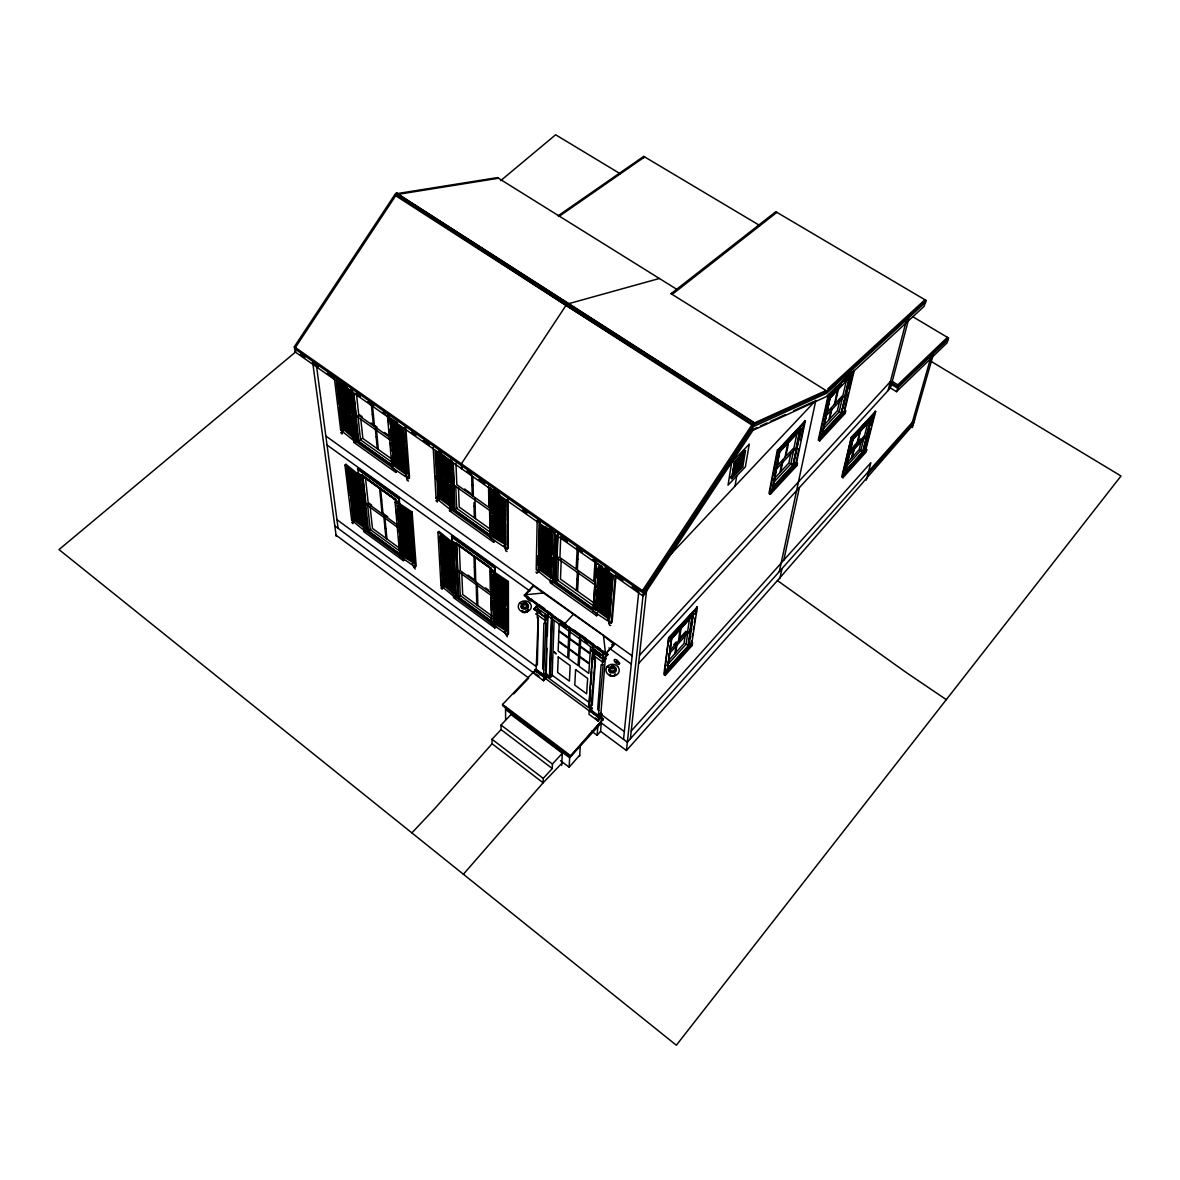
<?xml version="1.0" encoding="UTF-8"?>
<svg xmlns="http://www.w3.org/2000/svg" width="1180" height="1180" viewBox="0 0 1180 1180"><rect width="100%" height="100%" fill="white"/><g stroke="black" fill="none" stroke-linecap="round" stroke-linejoin="round"><path stroke-width="1.5" d="M522.46 610.886L522.46 611.815A3.363 1.106 -54.2 0 0 523.861 611.874M522.711 610.473L522.711 611.992A3.363 1.106 -54.2 0 0 524.51 611.712M524.407 595.384L533.36 585.767L603.481 635.622L614.264 644.531L605.591 654L524.407 595.384L533.36 585.767M533.36 586.312L524.658 595.369L526.914 596.357M527.209 610.503L527.195 611.535A3.348 1.342 44.8 0 1 525.218 611.8M527.416 610.812L527.401 611.328A3.348 1.342 44.8 0 1 525.882 611.815M527.932 597.434L527.947 596.652M547.609 615.562L545.602 617.642L533.906 609.175L537.225 605.207M537.18 520.292L536.207 569.645L552.565 582.699L553.582 581.77L555.19 534.496M536.089 614.116L536.679 613.305M536.28 604.868L603.452 653.366M536.045 669.503L543.582 675.063L545.853 672.674L546.502 673.795L543.641 676.524L543.582 674.96L536.163 669.488L534.776 670.137L543.552 675.712L543.67 676.745M537.298 565.073L537.49 555.928M537.682 572.034C537.903 569.911 537.564 575.766 535.941 572.005M537.697 571.43L537.977 569.984L539.437 571.459M551.237 578.318L538.154 568.76L539.127 547.328M538.641 546.148L539.098 524.407L552.122 534.629L551.429 556.267L539.157 545.676M536.133 671.273L538.198 617.494M537.461 609.942L537.284 617.892L538.375 619.249L537.343 664.886L536.28 664.62M543.523 676.73L545.927 623.099L543.892 623.247L542.667 668.809L543.715 670.107M545.027 623.497L545.293 613.984M543.685 677.01L543.582 680.713L534.614 674.09L534.702 670.373L543.685 677.01L546.547 673.972L545.765 673.397M545.249 620.739L547.225 618.497L546.517 617.996L545.13 619.426M545.602 617.642L533.906 608.615M543.449 679.429L543.582 680.713L545.558 678.618L544.85 675.329L591.947 710.08M546.517 617.996L547.21 618.703M545.558 678.618L546.547 673.972M547.535 614.47L545.721 674.414L549.821 676.73M546.96 648.203L546.178 673.942L550.411 677.054M547.314 636.241L547.962 614.706M411.879 832.903L434.8 808.536L492.075 743.739L492.001 739.241L501.072 729.624L501.028 725.066L510.984 714.549L562.3 753.238L552.432 764.05L552.255 768.505L543.257 778.387L543.125 782.783L463.386 874.247M550.721 578.79L551.901 557.447M549.438 677.128L551.429 617.037M552.565 582.699L554.187 533.625L555.249 532.682M549.88 674.901L550.927 645.696M551.045 640.298L551.842 618.379M552.447 617.332L550.396 677.571L552.447 675.388M552.255 580.545L554.939 582.463L556.577 535.72M555.677 574.778L555.352 582.035L593.26 609.795L596.49 561.872M555.736 571.253L556.886 540.617M554.099 620.857L552.166 675.196L589.203 702.469M593.112 608.556L555.942 582.05L557.727 534.319M557.904 535.676L557.093 558.081L594.986 584.882M558.538 557.152L557.668 580.28L594.838 606.756M560.721 536.723L559.925 557.565L593.702 581.416L595.059 560.81M561.267 559.143L560.471 579.1L593.614 602.685M558.509 641.654L558.14 651.006L567.669 657.953L568.111 648.631M558.922 631.315L558.538 640.932L568.141 647.923L568.613 638.336L560.308 632.318M559.202 624.132L558.951 630.592L568.642 637.613L569.025 629.574M561.71 765.363L562.3 753.238M569.999 631.846L570.176 628.099M570.147 630.385L569.748 638.424L579.218 645.283L579.69 637.274M576.15 569.025L577.226 548.258M577.345 569.866L578.436 549.098M576.4 590.428L577.359 572.256M577.566 591.254L578.628 571.356M569.158 766.941L569.66 757.796L601.284 722.942M536.089 669.252L502.592 704.431L502.606 705.596L570.176 756.483L603.349 718.886L600.413 716.732M579.705 657.053L579.159 666.346L588.791 673.367L589.41 664.119L581.091 658.071M580.722 639.678L580.339 646.094L590.148 653.189L590.575 646.802M579.646 756.188L580.295 746.07M602.921 658.204L603.304 659.355L603.216 658.086M616.004 575.737L612.125 622.14L611.225 623.173L593.024 611.137L596.343 561.385M554.939 582.463L593.732 609.293L594.159 602.257M595.354 584.498L594.646 595.163L595.295 586.224M595.841 577.404L596.446 568.524M593.732 609.293L594.101 603.968M595.9 577.345L596.505 568.465M537.49 608.349L603.024 655.726L605.783 652.747L607.759 654.753L603.378 659.458L591.357 650.755L593.393 648.056M594.159 606.52L593.024 611.137M594.897 595.753L595.266 590.369M596.106 577.802L596.475 572.418M595.295 610.193L596.711 589.617L610.945 598.953L609.278 619.426L595.753 609.677M596.829 587.994L598.304 566.666L612.803 576.091L611.078 597.331L597.287 587.478M588.894 705.965L592.994 646.625M591.549 708.192L589.026 706.333L593.009 648.956M592.065 707.543L589.233 710.64L588.968 714.284L598.172 721.083L601.446 717.499L601.741 713.856L600.93 713.251L598.304 716.142C600.959 718.03 586.416 707.808 590.693 710.522M589.661 702.336L590.59 689.725M590.915 684.4L591.785 671.848M592.168 666.464L592.965 655.638M593.319 655.578L595.28 653.484M590.634 711.525L595.222 658.824L594.337 659.266L595.443 660.638L592.213 705.316L591.091 705.021M594.337 659.266L595 649.915M598.216 717.13L603.172 664.591L601.122 664.753L597.67 709.342L598.732 710.64M602.302 665.033L602.906 657.275M602.98 656.272L603.275 652.835M591.446 731.069L597.139 735.288L597.818 726.762M601.741 713.856L598.452 717.455L598.172 721.083L595.487 717.897M602.729 662.393L606.077 658.602L605.355 658.086M603.378 659.458L591.387 650.195M643.587 158.076L643.734 156.365L759.787 225.528M603.481 635.622L605.591 654L606.889 654.133M600.841 714.254L605.502 656.375M601.431 713.635L600.989 712.514L598.378 715.508L590.62 709.785M606.077 658.602L603.467 660.785M609.131 622.996C609.116 620.606 608.334 626.285 610.768 625.444M609.175 622.406L609.042 620.636L607.553 619.81M600.591 731.482L601.505 720.213M611.225 623.173L615.223 575.014M570.176 756.483L603.349 718.886M612.287 644.575L611.638 644.914M610.149 674.547L610.09 675.27A3.437 0.944 -54.7 0 0 610.989 675.639M610.444 674.163L610.34 675.462A3.437 0.944 -54.7 0 0 611.594 675.565M614.986 674.163L614.898 675.152A3.422 1.387 43.4 0 1 613.202 675.55M615.149 674.444L615.105 674.931A3.422 1.387 43.4 0 1 614.249 675.55M617.273 660.372L617.17 661.567L619.751 663.426M405.094 475.555C407.041 474.552 407.071 480.393 406.775 477.959M623.527 739.373L638.778 591.49M408.487 480.998L407.174 480.437L406.82 478.579M597.139 735.288L600.605 731.349L626.462 750.524L643.115 594.72M677.468 289.749L497.444 177.605L395.329 193.889L294.322 346.773L295.074 351.906L643.233 596.151L643.734 591.475L753.946 424.579L827.254 391.303L926.094 300.457L775.806 211.707L671.037 293.687L827.254 391.303M630.371 738.813L646.67 589.631M412.026 564.084L413.944 566.946L413.59 566.297M415.198 569.04L413.634 566.843M668.721 637.554L663.839 674.473L665.166 675.432L692.453 645.18L691.937 642.51L697.306 607.213L668.721 637.554L664.665 672.792L665.24 675.432M664.665 672.792L667.688 669.444L669.149 654.59M669.562 650.903L670.373 645.519M670.786 641.846L671.376 637.893M667.688 669.444L671.273 638.218M674.886 653.632L676.17 644.428M675.742 652.688L677.04 643.469M678.515 641.005L680.344 627.966M679.37 640.047L681.008 628.483M685.433 633.911L684.031 643.513L668.927 660.24M689.445 619.352L687.748 630.813L670.063 650.327M687.896 632.023L686.111 644.133L666.848 665.49M692.601 615.09L688.058 645.519L685.462 643.675M688.427 645.401L693.088 614.234L688.987 645.784L667.128 669.045M693.162 614.293L688.5 645.445L667.202 669.09M691.052 644.236L691.598 640.681M692.144 637.111L692.675 633.542M693.221 629.987L693.766 626.418M694.297 622.848L695.109 617.509M695.654 613.939L696.731 606.815M731.748 478.652L734.417 462.353L745.509 450.701L744.241 449.875L741.483 466.233L730.509 477.826L731.748 478.652L742.736 467.059L745.509 450.701M545.145 620.488L536.104 613.895M735.022 486.19L736.733 475.968M753.533 422.116L751.822 424.992L395.669 195.732L396.318 193.048L753.533 422.116L753.297 423.443M777.413 449.595L768.977 493.358C770.555 496.131 771.956 491.647 770.038 491.264L778.018 449.993L805.335 420.862L778.018 449.993M774.154 479.065L772.974 488.092L770.038 491.264M774.759 475.525L779.567 451.232L783.255 447.176M772.974 488.092L779.493 451.188M779.965 472.575L781.957 462.531M780.806 471.675L783.122 459.949M784.98 457.383L788.063 441.969M788.211 444.536L785.821 456.483L776.735 466.233M503.772 545.942C505.954 545.013 505.601 550.78 505.438 548.375M790.939 452.884L788.889 462.958L772.974 480.098M507.075 551.547L505.689 550.795L505.438 548.98M797.164 432.249L794.007 447.707L787.001 455.229M793.889 448.916L790.807 463.947L773.328 482.797M799.966 429.166L796.087 448.002L775.894 469.684M772.458 487.753L793.181 465.23L800.851 428.517M793.181 465.23L801.382 428.856L787.09 443.223M795.91 462.855L798.86 448.725M800.689 439.904L804.745 420.478M793.771 465.613L796.648 462.501L805.335 420.862M779.346 571.562L815.837 400.359L815.292 400.861M779.803 578.746L781.971 568.613M783.786 560.175L799.376 487.591M504.258 631.831L505.807 634.058M836.782 386.332L828.095 395.595L818.271 440.037L819.643 440.922L845.116 413.428L845.691 411.009L844.836 410.419L854.231 370.417M819.731 440.922L820.262 438.503L819.407 437.898L828.685 395.978L851.031 372.157M828.36 404.135L825.676 416.216L844.954 395.521L849.394 376.42L845.736 380.329M829.098 400.949L829.894 397.409M819.407 437.898L822.209 434.86L829.968 397.454L841.842 384.665M822.209 434.86L829.968 397.454M507.371 636.817L505.822 634.589M828.876 419.888L831.163 409.696M829.673 419.018L831.974 408.826M834.363 404.401L837.918 388.766L829.894 397.232M835.175 403.545L838.729 387.896M840.145 398.781L837.402 410.699L824.422 424.682M842.712 396.51L839.187 411.761L821.295 431.069M846.208 381.228L842.977 395.167L826.502 412.852M821.708 434.535L841.502 413.029L850.279 375.786M841.502 413.029L850.795 376.096L845.5 380.875M844.496 409.003L848.287 392.881M849.128 389.312L853.317 371.405M851.385 437.146L841.665 476.926L842.933 477.738L866.179 451.984L866.74 449.801L865.943 449.255L875.663 411.451L851.385 437.146L842.756 475.009L843.021 477.738M845.278 470.112L852.948 438.355M860.146 450.141L863.436 452.043L871.43 418.31L853.214 438.621L845.308 471.086L862.904 451.704L871.489 418.354M842.756 475.009L845.308 472.162L852.934 438.636M851.37 458.238L854.025 447.574M852.108 457.427L854.364 448.297M856.695 444.403L860.176 430.42M857.418 443.592L860.53 431.172M861.326 441.04L859.158 449.61L846.635 463.475M867.654 423.473L860.766 450.539L846.842 465.967M862.639 451.719L871.032 419.151L853.273 438.65M865.722 447.692L870.648 428.532M871.533 425.051L875.117 411.097M888.024 390.61L906.122 321.491M892.434 381.214L889.853 387.586L896.505 391.672L947.083 342.864L948.514 337.996L912.73 316.683M866.282 480.127L870.87 462.663L631.226 731.01M890.944 386.391L908.777 318.659M896.505 391.672L898.924 385.506L948.514 337.996M926.094 300.457L924.088 306.372L826.059 396.731L752.958 430.331L643.233 596.151M912.332 422.278L930.932 356.994M912.376 427.632L933.262 354.634M593.334 655.372L602.7 662.172M396.952 471.307L395.801 472.369L353.808 442.382L354.192 439.255M403.737 557.875L403.236 560.648L404.371 559.615M597.375 612.73L596.505 615.768L597.685 614.574M605.915 654.871L607.464 654.546M295.398 347.525L395.669 195.732M640.666 352.731L566.017 305.384L461.395 463.784L461.572 468.696L462.339 467.988M642.466 590.59L752.648 423.738L826.029 390.536M742.397 463.15L732.352 473.741M742.161 464.507L732.131 475.098M741.94 465.849L731.91 476.44M744.241 452.22L734.122 462.855M744.005 453.607L733.901 464.227M743.784 454.978L733.68 465.599M743.548 456.336L733.459 466.956M743.312 457.707L733.237 468.327M743.076 459.079L733.016 469.684M742.854 460.436L732.795 471.041M742.618 461.793L732.574 472.398M626.462 750.524L777.428 580.575L913.187 424.785M579.719 755.156L569.144 767.192L560.559 760.702M914.648 419.667L627.347 742.205L600.753 722.544M867.816 474.272L913.807 422.588M688.987 645.784L691.937 642.51M863.436 452.043L865.943 449.255M669.753 667.909L672.113 665.269M680.403 656.065L683.957 652.127M852.639 464.728L855.072 462.014M665.446 673.338L692.763 643.144M843.494 475.481L866.681 449.713M846.045 470.525L862.963 451.748M507.621 634.766L508.477 633.822L508.374 581.46L491.47 570.191L490.585 571.15L491.441 623.778L507.621 634.766L507.474 582.433L508.374 581.46M849.526 452.324L864.542 435.745M669.252 653.691L689.931 630.843L692.321 614.883L689.858 617.597M848.759 455.421L866.327 436.01L870.678 418.944L868.318 421.54M675.683 647.968L676.538 647.009M852.889 452.132L853.612 451.335M505.719 631.374L505.615 608.585L492.945 600.06L493.284 622.937L506.146 630.902M679.518 633.837L680.388 632.878M858.612 436.718L859.35 435.907M673.78 644.678L676.229 641.994M679.872 637.967L685.964 631.256M850.928 449.344L860.309 439.004M669.296 637.952L697.306 607.213M851.931 437.485L875.663 411.451M669.193 638.69L697.203 607.951M851.739 438.281L875.457 412.248M601.431 713.576L598.393 716.968L589.779 710.537L591.519 708.649M672.6 636.536L684.931 623.01M856.488 434.535L858.848 431.939M693.088 614.234L671.656 638.1L667.674 668.264L671.73 638.144L686.509 621.904M690.212 617.848L692.675 615.134M598.009 719.771L600.635 716.894M668.75 642.009L696.687 611.314M850.869 441.851L874.542 415.832M573.539 614.116L564.615 623.866L565.825 624.323M638.601 663.485L890.576 387.822M639.501 655.298L890.384 381.597M591.121 709.49L592.006 708.531M493.019 574.276L505.512 583.392L505.615 607.125L493.373 598.113M783.461 477.679L785.88 475.068M827.947 429.579L831.576 425.656M770.835 491.795L797.444 463.017L796.648 462.501M820.203 438.414L845.632 410.906M770.363 494.273L797.016 465.51L797.444 463.017M610.178 672.099L610.871 671.332M610.429 672.275L611.122 671.523M842.077 413.384L844.836 410.419M614.456 643.985L605.561 653.764L524.658 595.369M781.293 465.879L782.134 464.979M830.41 413.089L831.207 412.218M607.803 654.192L603.319 659L591.873 650.711L593.717 648.735M499.73 494.42L489.213 487.606L490.039 537.638L507.371 549.084L508.3 548.095L508.182 500.069M779.538 450.967L781.942 448.4M793.963 435.582L796.367 433.016M839.939 387.011L830.278 397.468L822.194 433.68L841.207 413.029L849.762 376.656L844.895 381.863M777.089 454.801L804.332 425.715M827.608 400.861L853.597 373.101M786.677 448.916L787.517 448.002M836.325 395.801L837.121 394.946M505.335 545.322L505.232 524.141L491.706 515.276L492.016 536.531L505.792 544.836M777.856 450.863L805.158 421.747M828.493 396.864L852.063 371.73M591.357 650.755L593.348 648.617M669.709 555.485L815.424 400.802M550.352 677.114L552.461 674.886M731.04 476.897L741.099 466.262L743.71 450.819L739.904 454.816M513.757 693.87L528.625 678.249M505.601 500.025L505.232 522.475L492.149 513.108M561.813 763.327L543.125 782.783L492.075 743.739M415.316 566.946L416.186 566.046L412.13 512.032L395.993 501.294L395.094 502.208L399.828 556.444L415.316 566.946L411.215 512.961L412.13 512.032M547.623 615.001L545.44 617.125M399.858 531.442L401.436 555.485L413.767 563.096M399.828 556.444L400.699 555.559M555.942 582.05L558.229 579.719M533.906 609.175L537.225 605.783M537.549 605.915L534.334 609.323L536.443 610.045M609.146 622.701L610.355 621.462M411.407 538.523L409.504 514.052L397.173 505.822L399.283 530.366L411.85 538.065M413.339 563.538L411.968 539.57M494.833 627.952L494.803 625.843L453.533 595.517L453.577 597.655L494.833 627.952L495.895 626.86M537.682 571.725L538.876 570.53M387.394 415.198L392.07 467.723L408.604 478.623L409.549 477.694L405.832 428.311M458.179 597.08L455.849 542.682L456.616 560.81M491.706 621.344L458.622 597.154L460.775 595.015M490.851 568.303L456.336 543.508L490.851 568.303L491.47 610.429M490.91 568.775L491.47 577.33M451.63 540.44L494.715 571.518L495.143 566.813L451.911 535.691L451.807 544.069M505.822 634.324L506.958 633.188M405.271 452.604L406.481 474.847L394.253 466.026M390.285 419.829L391.745 442.913L405.138 450.878M450.937 509.377L493.638 539.85L493.609 542.284L494.818 541.148M442.323 587.699L443.459 586.593L443.783 587.478M393.781 466.483L392.38 444.167M948.027 339.634L897.449 388.146L890.782 384.046M897.818 384.827L947.422 337.347M505.438 548.671L506.663 547.505M400.345 551.355L400.256 555.308L399.946 551.739M493.668 542.269L449.506 510.778L450.716 509.686M451.394 508.595L490.88 535.941L454.374 510.011M489.553 488.255L490.261 535.204L454.905 509.996L457.221 507.784M400.123 554.202L368.588 531.044L362.526 475.85L395.433 499.479L395.905 505.261M450.126 507.695L449.506 510.778M437.485 500.217L438.695 499.066M367.732 531.428L362.039 475.024L367.732 531.428L365.461 529.746M368.588 531.044L370.771 529.009M395.433 499.892L362.039 475.024M357.997 472.9L399.061 502.518L399.179 497.709L357.983 468.047L358.396 476.514M413.62 566.562L414.77 565.486M352.968 522.032L354.118 520.985M925.592 302.286L826.856 393.132L753.607 426.511L643.557 593.186L294.602 348.646M827.623 389.061L924.913 299.764M353.808 442.382L354.974 441.35M355.416 440.125L393.029 466.159M392.468 465.377L358.75 441.423L362.245 438.326M406.79 478.269L408.044 477.163M455.48 597.759L456.439 596.903L454.079 543.626L438.96 531.384L437.957 532.254L440.981 585.796L455.48 597.759L453.076 544.496L437.957 532.254M342.097 432.131L343.336 431.054M440.981 585.796L441.94 584.956L441.748 581.386M442.544 585.029L441.261 561.739L452.604 571.017L453.68 594.219L443.031 584.616M452.545 569.527L451.424 545.396L439.845 536.015L441.187 560.249L453.031 569.099M453.076 544.496L454.079 543.626M437.043 475.112L437.706 497.149L450.126 506.235M433.178 447.353L436.04 498.181L451.542 510.601L452.574 509.716L450.332 459.123M449.624 506.677L449.138 484.715M436.04 498.181L437.072 497.311M295.074 351.906L295.856 351.242M294.897 352.555L59 549.585L676.347 1045.229L1121 475.997L930.445 360.977M500.704 180.643L555.633 134.771L620.208 173.74M447.5 461.174L435.184 451.483L436.423 473.844L448.533 483.461L448.031 460.731M365.476 531.605L366.449 530.794L360.343 475.983L345.961 464.315L344.958 465.126L351.655 520.174L365.476 531.605L359.325 476.794L344.958 465.126M350.608 494.922L352.997 519.288L364.089 527.652M351.655 520.174L352.628 519.377M360.726 502.65L357.909 477.826L346.92 468.888L349.914 493.786L361.228 502.238M363.602 528.05L361.39 503.772M359.325 476.794L360.343 475.983M334.353 378.072L340.695 430.154L355.416 441.984L356.463 441.143L350.681 389.252M340.695 430.154L341.743 429.328M339.958 406.436L350.903 415.994L353.41 438.06L342.628 428.576M673.869 293.082L776.912 212.356M336.993 381.76L348.115 391.406L350.711 414.239L339.752 404.681M558.052 215.822L643.734 156.365M559.025 216.427L644.678 156.925M752.102 429.845L757.088 427.558M760.407 426.039L767.059 422.986M770.392 421.452L785.364 414.593M793.668 410.788L813.625 401.628M671.037 293.687L673.397 292.994M567.55 303.983L659.399 278.48M399.061 194.169L498.491 178.239M544.01 592.935L524.407 594.838L605.635 653.469M537.475 605.325L537.475 608.909L541.369 611.727M535.44 609.057L534.407 609.131L545.544 617.199L545.455 616.314M395.801 472.369L395.58 469.876L353.528 439.86M612.892 644.619L614.264 644.413M342.067 431.821C342.2 434.048 341.566 427.839 343.469 431.659M437.47 499.907C437.426 502.09 437.234 495.998 439.034 499.833M594.115 651.655L591.77 650.888L592.906 650.623L598.791 654.885M352.938 521.752C353.041 523.714 352.525 518.256 354.266 521.722M442.308 587.433L442.338 586.165L443.37 586.726M616.816 662.275L616.196 661.198L616.432 661.951M528.345 597.67L529.23 598.393M607.169 666.435L610.753 667.969A2.345 2.065 5.4 0 0 610.886 670.476L611.328 670.86A2.345 2.065 5.4 0 0 614.47 667.909L614.057 667.556M892.257 381.42L898.924 385.506M891.165 382.615L897.833 386.716M843.656 412.587L845.028 413.443M838.508 411.333L841.281 413.074M643.779 354.693L649.988 358.646M653.101 360.623L659.325 364.561M662.437 366.538L668.662 370.476M673.323 373.441L677.984 376.405M682.659 379.355L687.321 382.32M693.545 386.258L696.657 388.235M396.318 193.048L752.899 422.293M425.11 212.385L429.756 215.365M474.655 244.245L479.301 247.225M524.2 276.105L528.847 279.085M395.566 194.317L752.044 423.664M795.541 464.625L796.928 465.51M790.128 463.504L792.931 465.318M387.571 416.319L397.586 422.794M390.255 420.139L403.368 428.635M389.798 420.287L402.926 428.797L404.666 451.35M390.359 421.467L403.472 429.963M390.477 422.809L403.575 431.29M390.595 424.136L403.678 432.632M390.713 425.464L403.781 433.945M491.765 491.396L505.542 500.335M505.128 500.526L491.352 491.573L491.676 513.595M390.816 426.791L403.885 435.273M491.795 492.694L505.556 501.633M390.934 428.119L403.988 436.6M491.809 493.992L505.556 502.931M391.052 429.446L404.076 437.913M596.269 562.698L602.11 566.489M605.016 568.376L609.396 571.223M491.824 495.29L505.571 504.214M391.155 430.759L404.18 439.226M491.839 496.588L505.571 505.512M600.148 567.388L613.187 575.87M391.273 432.087L404.283 440.538M491.868 497.886L505.571 506.795M598.599 567.698L613.084 577.123M391.391 433.399L404.386 441.851M491.883 499.17L505.586 508.079M598.525 568.966L612.981 578.377M391.495 434.712L404.489 443.164M491.898 500.453L505.586 509.362M598.437 570.22L612.877 579.631M424.18 212.725L427.263 214.731M441.128 223.802L448.843 228.832M455.008 232.858L458.091 234.879M461.174 236.9L468.888 241.93M473.505 244.953L566.017 305.384M391.613 436.025L404.593 444.476M491.913 501.736L505.586 510.645M598.349 571.474L612.774 580.885M391.731 437.323L404.681 445.775M491.942 503.019L505.601 511.928M598.26 572.728L612.671 582.124M391.834 438.636L404.784 447.073M491.957 504.303L505.601 513.197M598.172 573.981L612.568 583.363M391.952 439.934L404.888 448.371M491.972 505.586L505.615 514.48M598.083 575.221L612.479 584.616M392.055 441.231L404.991 449.669M491.986 506.854L505.615 515.749M597.995 576.474L612.376 585.855M492.016 508.138L505.615 517.017M597.906 577.713L612.273 587.094M392.335 444.491L403.811 451.984M492.031 509.406L505.63 518.286M597.832 578.952L612.169 588.319M391.893 444.639L404.799 453.061M492.045 510.675L505.63 519.539M392.453 445.789L405.33 454.212M597.744 580.191L612.066 589.558M741.483 466.233L742.736 467.059M492.06 511.943L505.63 520.808M392.557 447.073L405.433 455.495M597.655 581.43L611.977 590.782M392.675 448.356L405.537 456.778M597.567 582.654L611.874 592.006M392.778 449.654L405.625 458.061M492.119 515.114L505.645 523.964M597.478 583.894L611.771 593.23M392.896 450.922L405.728 459.33M597.404 585.118L611.668 594.455M492.134 516.368L505.66 525.218M392.999 452.206L405.832 460.613M597.316 586.342L611.579 595.679M492.149 517.622L505.66 526.472M393.117 453.489L405.92 461.882M492.163 518.875L505.66 527.711M393.22 454.757L406.023 463.15M492.193 520.129L505.674 528.965M597.095 589.41L611.328 598.732M393.324 456.041L406.126 464.419M492.208 521.368L505.674 530.203M393.442 457.309L406.215 465.687M597.021 590.634L611.225 599.956M492.222 522.622L505.674 531.442M596.933 591.844L611.122 601.166M393.545 458.577L406.318 466.956M492.237 523.861L505.689 532.682M596.844 593.053L611.034 602.361M393.648 459.831L406.407 468.209M492.252 525.1L505.689 533.921M393.766 461.1L406.51 469.478M596.77 594.263L610.93 603.57M492.281 526.339L505.689 535.159M393.869 462.368L406.613 470.731M596.682 595.472L610.827 604.779M492.296 527.578L505.704 536.384M596.593 596.682L610.739 605.974M393.973 463.622L406.702 471.985M492.311 528.802L505.704 537.608M596.52 597.876L610.635 607.169M394.091 464.876L406.805 473.239M492.325 530.041L505.704 538.832M596.431 599.086L610.547 608.364M492.34 531.266L505.719 540.057M596.343 600.281L610.444 609.558M492.37 532.49L505.719 541.281M596.269 601.476L610.34 610.753M492.385 533.714L505.733 542.505M596.18 602.67L610.252 611.933M492.399 534.938L505.733 543.715M596.106 603.865L610.149 613.128M596.018 605.045L610.06 614.308M595.929 606.24L609.957 615.488M595.856 607.42L609.868 616.668M595.767 608.6L609.765 617.848M395.094 502.208L411.215 512.961M397.586 505.645L409.932 513.875M397.69 506.825L410.021 515.055M397.793 508.005L410.109 516.221M397.881 509.185L410.198 517.4M490.585 571.15L507.474 582.433M397.985 510.365L410.286 518.566M492.975 574.557L505.896 583.186M398.088 511.53L410.375 519.731M492.989 575.707L505.896 584.336M398.191 512.695L410.463 520.896M493.004 576.843L505.91 585.472M398.294 513.861L410.551 522.062M493.019 577.994L505.91 586.608M398.383 515.026L410.64 523.227M493.034 579.129L505.91 587.743M398.486 516.191L410.728 524.392M493.063 580.265L505.925 588.879M398.589 517.356L410.817 525.543M493.078 581.401L505.925 590M398.693 518.522L410.906 526.708M493.093 582.537L505.925 591.136M398.781 519.672L410.994 527.858M493.107 583.672L505.94 592.257M398.884 520.837L411.082 529.009M493.122 584.793L505.94 593.393M398.988 521.988L411.171 530.159M493.137 585.929L505.94 594.514M399.076 523.138L411.26 531.295M399.179 524.289L411.348 532.446M493.151 587.05L505.954 595.635M493.166 588.171L505.954 596.755M399.283 525.425L411.437 533.596M493.181 589.292L505.954 597.862M399.371 526.575L411.525 534.732M493.196 590.413L505.969 598.983M399.474 527.726L411.614 535.868M493.225 591.534L505.969 600.089M399.577 528.861L411.702 537.003M493.24 592.64L505.969 601.21M493.255 593.761L505.984 602.316M399.814 531.723L411.923 539.865M493.27 594.868L505.984 603.423M399.415 531.885L411.51 540.027M399.917 532.859L412.012 540.986M493.284 595.974L505.984 604.529M400.02 533.994L412.1 542.122M493.299 597.08L505.984 605.62M400.108 535.115L412.189 543.243M400.212 536.251L412.277 544.364M493.343 599.868L505.999 608.393M400.3 537.372L412.351 545.499M400.404 538.493L412.44 546.62M493.358 600.959L506.014 609.485M400.492 539.614L412.528 547.726M493.373 602.066L506.014 610.576M493.388 603.157L506.014 611.668M400.595 540.735L412.617 548.848M400.684 541.856L412.705 549.969M493.402 604.249L506.028 612.759M400.787 542.977L412.794 551.075M493.417 605.34L506.028 613.851M493.432 606.432L506.028 614.942M400.875 544.098L412.867 552.181M493.447 607.523L506.028 616.019M946.301 699.637L905.945 672.305L777.428 580.575M400.979 545.204L412.956 553.302M401.067 546.311L413.044 554.408M493.461 608.615L506.043 617.111M493.476 609.691L506.043 618.187M401.171 547.417L413.133 555.5M401.259 548.538L413.207 556.606M493.491 610.783L506.043 619.264M401.362 549.629L413.295 557.712M493.505 611.86L506.058 620.341M493.535 612.936L506.058 621.418M401.451 550.736L413.384 558.804M401.539 551.842L413.472 559.91M493.55 614.013L506.058 622.48M401.643 552.933L413.546 561.001M493.565 615.09L506.073 623.556M401.731 554.04L413.634 562.093M493.579 616.167L506.073 624.618M493.594 617.229L506.073 625.695M493.609 618.305L506.087 626.757M493.624 619.367L506.087 627.819M493.638 620.429L506.087 628.881M493.653 621.506L506.087 629.943M294.322 346.773L643.734 591.475M300.354 354.398L304.853 357.555M312.346 362.82L318.349 367.024M327.347 373.337L333.35 377.541M339.353 381.745L346.846 386.996M355.844 393.309L360.343 396.465M367.85 401.731L373.839 405.935M382.851 412.248L385.845 414.342M411.348 432.219L415.847 435.376M423.34 440.642L429.343 444.845M438.341 451.158L441.335 453.253M466.838 471.145L471.336 474.301M478.844 479.567L484.847 483.771M493.86 490.084L498.358 493.24M522.386 510.085L526.885 513.241M537.401 520.616L540.396 522.725M549.408 529.038L553.907 532.195M561.415 537.461L567.418 541.664M576.43 547.977L582.433 552.196M592.935 559.556L595.944 561.665M604.942 567.978L609.455 571.15M616.963 576.4L622.966 580.619M631.964 586.932L637.982 591.136M372.334 414.549L373.411 415.316M471.912 484.626L473.047 485.423M576.71 558.361L577.905 559.202M359.163 414.564L362.142 416.658M371.081 422.971L377.04 427.175M384.488 432.441L390.447 436.644M464.61 489.007L470.614 493.255M389.297 437.028L358.779 415.478L356.39 393.338M390.55 440.332L356.316 416.127L353.926 394.297M376.14 436.895L377.202 437.647M474.05 506.279L475.156 507.075M576.99 579.233L578.156 580.073M392.881 459.846L362.88 438.488L360.8 419.003M490.747 529.481L459.226 507.046L458.474 488.063M392.704 462.767L360.519 439.845L357.865 415.257M490.526 532.446L456.66 508.329L455.76 486.322M392.97 466.218L358.278 441.482L352.864 391.775M596.726 613.408L550.264 580.25L550.131 582.64L596.549 615.754M325.842 436.025L632.141 655.874M327.037 445.022L529.879 591.047M608.924 647.953L631.3 664.06M357.496 468.475L398.693 498.152M451.439 536.133L494.671 567.27M357.584 469.286L398.766 498.948M451.468 536.929L494.671 568.052M472.413 554.615L456.63 543.228L457.811 571.179L491.514 595.708M475.098 556.562L489.641 567.034M361.98 475.083L395.846 499.509M539.098 604.662L544.88 608.836M581.312 635.135L585.737 638.321M597.523 646.832L600.473 648.956M530.558 598.821L537.933 604.145M546.797 610.532L552.697 614.795M560.087 620.134L565.987 624.397M573.229 629.619L580.472 634.84M584.823 637.982L593.525 644.265M602.213 650.534L605.119 652.629M605.738 653.307L607.759 654.753M560.323 623.468L566.253 627.745M584.749 641.109L587.552 643.13M594.971 650.475L601.653 655.298M537.446 610.429L540.042 612.317M536.929 610.473L539.717 612.479M594.351 652.009L600.06 656.139M380.639 499.258L381.656 499.996M474.316 567.064L475.378 567.831M368.706 502.96L371.641 505.084M381.877 512.533L387.733 516.781M467.944 575.102L473.814 579.365M485.541 587.905L488.476 590.029M559.88 642.643L566.739 647.643M396.967 524.658L368.293 503.801L365.52 478.106M490.334 592.567L460.289 570.722L459.286 545.721M384.96 527.917L385.963 528.64M476.528 594.794L477.561 595.561M399.209 547.992L372.452 528.375L370.195 507.194M492.104 616.063L462.663 594.484L461.778 572.197M398.914 550.529L370.24 529.51L367.437 503.624M491.839 618.703L460.259 595.531L459.226 570.5M368.131 531.059L400.713 554.88M492.163 622.14L458.12 597.139L457.943 591.637M403.118 558.465L363.691 529.496L363.882 531.708L403.295 560.648M336.964 519.672L535.587 666.125M600.738 714.166L624.338 731.571M544.85 675.329L545.647 675.919M591.962 711.466L594.499 713.325M601.623 718.841L603.246 720.036M535.248 670.27L543.641 676.524M544.776 678.028L588.82 710.567M589.233 710.64L598.452 717.455M536.074 673.987L539.024 676.155M334.81 525.911L534.275 673.382M336.064 535.189L528.463 677.866M502.592 704.431L570.235 755.362M505.556 709.49L569.66 757.796M501.028 725.066L552.432 764.05M501.072 729.624L552.255 768.505M492.001 739.241L543.257 778.387M545.691 526.959L554.187 533.625M539.555 524.245L551.119 533.331M539.525 525.528L552.535 535.735M539.511 526.811L552.491 537.018M539.481 528.094L552.447 538.287M539.452 529.378L552.402 539.57M539.422 530.646L552.373 540.838M438.532 451.571L449.27 460.023L451.542 510.601M539.393 531.915L552.328 542.107M435.671 451.335L447.987 461.041M539.363 533.198L552.284 543.361M435.745 452.663L448.046 462.353M539.334 534.466L552.24 544.629M435.818 453.99L448.105 463.666M539.304 535.72L552.211 545.883M435.892 455.303L448.164 464.979M539.275 536.989L552.166 547.151M435.951 456.616L448.223 466.292M539.26 538.242L552.122 548.405M436.025 457.928L448.282 467.604M539.231 539.511L552.093 549.659M335.74 379.163L341.286 383.544M344.058 385.727L349.59 390.093L355.416 441.984M436.099 459.241L448.341 468.902M539.201 540.764L552.048 550.898M336.949 382.069L348.616 391.288M436.172 460.554L448.4 470.215M539.172 542.018L552.004 552.151M337.111 383.426L348.779 392.63M436.246 461.852L448.459 471.513M539.142 543.272L551.96 553.405M337.274 384.783L348.926 393.987M436.32 463.15L448.518 472.811M539.113 544.511L551.93 554.644M337.436 386.125L349.074 395.329M436.394 464.463L448.577 474.109M337.598 387.483L349.221 396.672M436.452 465.761L448.636 475.393M539.053 547.653L551.827 557.756M337.76 388.825L349.383 398.014M436.526 467.044L448.695 476.691M538.596 547.8L551.385 557.919M539.024 548.892L551.783 558.996M337.923 390.167L349.531 399.356M436.6 468.342L448.769 477.974M538.995 550.116L551.753 560.22M338.085 391.495L349.678 400.684M436.674 469.625L448.828 479.257M538.965 551.355L551.709 561.459M338.247 392.837L349.826 402.026M436.748 470.923L448.887 480.54M538.936 552.594L551.665 562.683M338.409 394.179L349.988 403.353M436.807 472.207L448.946 481.824M538.921 553.818L551.635 563.907M338.572 395.507L350.136 404.681M538.891 555.043L551.591 565.131M338.734 396.834L350.283 406.009M436.983 475.422L449.093 485.039M538.862 556.282L551.547 566.356M338.896 398.162L350.431 407.321M436.512 475.555L448.621 485.157M437.057 476.705L449.152 486.308M538.832 557.491L551.517 567.565M339.044 399.489L350.578 408.649M437.131 477.974L449.211 487.576M538.803 558.715L551.473 568.79M339.206 400.802L350.726 409.962M437.19 479.257L449.27 488.845M538.788 559.94L551.429 569.999M339.368 402.129L350.873 411.274M437.264 480.525L449.315 490.113M538.759 561.149L551.399 571.209M339.53 403.442L351.021 412.602M437.338 481.794L449.374 491.367M538.729 562.373L551.355 572.418M437.411 483.048L449.433 492.635M538.7 563.583L551.326 573.628M437.47 484.316L449.492 493.889M538.67 564.792L551.281 574.822M339.929 406.746L351.404 415.891M437.544 485.57L449.55 495.143M538.655 566.002L551.237 576.032M340.076 408.059L351.552 417.189M437.618 486.839L449.61 496.397M538.626 567.197L551.207 577.226M340.238 409.372L351.699 418.502M437.677 488.092L449.669 497.65M340.401 410.67L351.846 419.8M437.75 489.346L449.728 498.904M340.548 411.968L351.994 421.098M437.824 490.6L449.787 500.143M340.71 413.266L352.127 422.381M437.883 491.839L449.846 501.382M340.858 414.564L352.274 423.679M437.957 493.093L449.904 502.636M341.02 415.862L352.422 424.977M438.016 494.332L449.964 503.875M341.182 417.16L352.569 426.26M438.09 495.571L450.008 505.114M341.33 418.443L352.717 427.544M341.492 419.726L352.864 428.827M341.64 421.009L353.012 430.11M341.802 422.293L353.144 431.393M341.949 423.576L353.292 432.662M342.097 424.859L353.44 433.945M342.259 426.127L353.587 435.214M342.406 427.411L353.72 436.482M352.437 437.928L356.463 441.143M440.302 535.853L451.866 545.234M440.361 537.018L451.925 546.384M440.42 538.183L451.97 547.55M440.479 539.349L452.029 548.7M440.553 540.499L452.073 549.865M440.612 541.664L452.132 551.016M440.671 542.815L452.191 552.166M440.745 543.965L452.235 553.317M347.377 468.755L358.381 477.694M440.804 545.116L452.294 554.452M347.525 469.95L358.514 478.888M440.863 546.266L452.338 555.603M347.672 471.145L358.646 480.068M440.922 547.417L452.397 556.739M347.82 472.339L358.779 481.263M440.996 548.553L452.456 557.889M347.953 473.534L358.912 482.458M441.055 549.703L452.5 559.025M348.1 474.714L359.059 483.638M441.114 550.839L452.56 560.161M348.248 475.909L359.192 484.818M441.173 551.989L452.604 561.297M348.38 477.089L359.325 485.998M441.246 553.125L452.663 562.432M348.528 478.269L359.457 487.178M441.305 554.246L452.707 563.553M348.675 479.449L359.59 488.358M441.364 555.382L452.766 564.689M348.808 480.629L359.723 489.523M441.423 556.518L452.81 565.81M348.956 481.809L359.856 490.703M441.482 557.639L452.869 566.931M349.103 482.974L359.989 491.868M441.556 558.774L452.914 568.052M349.236 484.154L360.121 493.034M349.383 485.319L360.254 494.214M443.12 562.757L453.046 570.869M349.516 486.499L360.372 495.379M441.763 562.712L453.105 571.99M349.663 487.665L360.505 496.529M441.822 563.834L453.15 573.097M349.796 488.83L360.638 497.695M441.895 564.955L453.209 574.218M349.944 489.98L360.77 498.845M441.954 566.061L453.253 575.324M350.077 491.146L360.903 500.01M442.013 567.182L453.312 576.43M350.224 492.296L361.036 501.161M442.072 568.288L453.356 577.536M442.131 569.394L453.4 578.628M350.563 495.202L361.36 504.052M442.19 570.5L453.459 579.734M350.106 495.334L360.903 504.185M350.711 496.352L361.493 505.202M442.249 571.607L453.503 580.84M350.844 497.503L361.626 506.353M442.308 572.698L453.562 581.932M350.976 498.653L361.744 507.489M442.367 573.804L453.607 583.023M351.124 499.804L361.877 508.639M442.426 574.911L453.666 584.13M351.257 500.94L362.009 509.775M442.5 576.002L453.71 585.221M351.389 502.09L362.127 510.911M442.559 577.094L453.754 586.298M351.537 503.226L362.26 512.046M442.618 578.185L453.813 587.389M351.67 504.362L362.393 513.182M442.677 579.277L453.858 588.481M351.802 505.497L362.526 514.318M442.736 580.368L453.917 589.558M351.935 506.633L362.644 515.439M442.795 581.46L453.961 590.649M352.082 507.769L362.776 516.575M442.854 582.537L454.005 591.726M352.215 508.89L362.894 517.696M442.913 583.628L454.064 592.803M352.348 510.025L363.027 518.817M352.481 511.147L363.16 519.938M352.614 512.268L363.278 521.058M352.761 513.389L363.411 522.179M352.894 514.51L363.529 523.3M353.026 515.63L363.661 524.407M353.159 516.751L363.779 525.528M353.292 517.858L363.912 526.634M605.281 653.086L605.547 653.897M351.684 522.342L352.968 523.654L353.012 522.312M340.74 432.603L342.112 434.004L342.141 432.455M440.877 587.92L442.205 589.263L442.338 587.965M435.936 500.586L437.352 502.016L437.5 500.526M312.685 362.393L336.212 536.34M316.388 364.989L338.114 528.345M345.961 464.315L346.404 467.855M336.447 382.187L339.221 405.094M339.427 406.849L342.097 428.989M362.82 475.584L365.977 504.332L398.132 527.74L397.822 524.186M353.469 392.66L358.75 441.423M352.156 390.433L357.85 441.866M372.379 404.622L374.517 426.585M380.594 488.977L383.087 514.554M371.287 403.855L373.441 425.832M379.724 489.803L382.069 513.831M376.287 428.148L378.338 449.506M384.931 517.961L386.952 539.009M375.373 428.974L377.29 448.754M383.751 515.453L385.963 538.287M388.559 415.301L388.869 419.062M390.919 442.574L391.229 446.217M396.775 510.247L397.1 513.964M399.165 537.003L399.445 541.089M388.353 415.065L388.825 420.478M389.606 429.505L389.931 433.119M396.598 509.937L397.055 515.276M388.102 415.286L388.825 424.284M389.356 429.594L390.064 438.591M390.477 442.972L391.155 451.114M391.686 456.424L392.394 465.422M396.377 510.409L397.114 519.584M397.616 524.923L398.221 532.342M398.707 537.431L399.489 546.915M399.179 497.709L399.784 504.996M404.725 427.425L408.604 478.623M397.144 193.048L397.247 194.464M435.863 475.525L436.054 479.154M439.358 538.537L439.565 542.107M440.553 559.954L440.745 563.524M451.911 535.691L452.235 542.844M453.268 464.02L454.182 485.319L490.172 510.763L489.803 487.915M452.958 462.575L454.905 509.996M456.395 543.449L458.622 597.154M452.368 461.66L452.987 477.812M453.209 481.337L454.226 506.441M456.778 564.438L457.648 586.254M451.778 460.348L453.946 510.424M455.952 463.268L456.822 484.729L488.904 507.385L488.55 486.116M471.602 474.198L472.236 495.615M474.006 556.341L474.729 581.224M474.921 498.078L475.481 518.61M477.236 583.466L477.841 605.606M473.947 502.68L474.375 517.828M476.233 584.425L476.809 604.853M472.797 476.735L473.357 496.411M475.083 557.122L475.776 581.991M490.128 488.269L490.305 503.005M491.087 568.067L491.455 592.021M489.921 567.831L490.305 590.797M492.576 574.763L492.93 598.585M495.143 566.813L495.231 574.085M505.542 706.731L505.615 719.844M507.223 499.288L507.371 549.084M612.877 667.143A2.345 2.065 5.5 0 1 613.467 667.275M613.084 666.848A2.699 2.375 5.4 0 1 615.237 670.004A2.699 2.375 5.4 0 1 611.388 671.258A2.699 2.375 5.4 0 1 610.562 667.674M611.078 667.246A2.699 2.375 5.4 0 1 611.697 666.966M613.261 666.405A3.747 3.304 5.4 0 1 615.827 671.464A3.747 3.304 5.4 0 1 609.618 671.553A3.747 3.304 5.4 0 1 611.712 666.435M615.842 674.252A3.747 3.304 5.4 0 1 608.954 674.355M609.544 671.626A3.747 3.304 5.4 0 1 608.939 670.343M526.885 604.75A2.301 1.977 -0.5 0 1 523.419 607.11L522.991 606.756A2.301 1.977 -0.5 0 1 523.36 603.998M526.959 604.234A2.64 2.272 -0.5 0 1 525.897 607.597A2.64 2.272 -0.5 0 1 522.224 606.122A2.64 2.272 -0.5 0 1 524.569 603.26M525.793 602.965A3.673 3.157 -0.5 0 1 527.607 608.025A3.673 3.157 -0.5 0 1 521.501 607.435A3.673 3.157 -0.5 0 1 524.584 602.847M526.295 610.679A3.673 3.157 -0.5 0 1 525.72 610.856M528.404 609.47A3.673 3.157 -0.5 0 1 521.383 610.576M528.404 609.367A3.673 3.157 -0.5 0 1 521.383 610.753M528.375 606.845A3.673 3.157 -0.5 0 1 528.065 607.597M522.076 608.32A3.673 3.157 -0.5 0 1 521.147 606.682M530.823 598.939A3.275 1.328 44.8 0 1 530.926 600.753A3.275 1.328 44.8 0 1 528.802 600.163A3.289 1.328 44.8 0 1 526.457 597.537A3.289 1.328 44.8 0 1 526.752 595.871M558.243 656.921L557.609 672.467L569.394 681.125L570.176 665.638L558.243 656.921M569.217 649.428L568.76 658.75L578.053 665.55L578.598 656.257L569.217 649.428M569.719 639.147L569.247 648.72L578.628 655.549L579.188 646.006L569.719 639.147M575.619 669.621L574.763 685.078L586.637 693.811L587.67 678.426L575.619 669.621M580.295 646.817L579.749 656.346L589.454 663.411L590.089 653.912L580.295 646.817M731.674 462.575L728.031 485.172L745.376 466.823L749.285 444.093L731.674 462.575M779.921 451.217L772.959 486.883L792.857 465.259L800.35 429.417L779.921 451.217M554.143 652.009L556.223 653.897L554.261 651.921M612.332 666.877L613.364 667.629L612.332 666.877M524.318 603.172L525.307 603.88L524.318 603.172M522.947 604.352L519.554 602.951L522.947 604.352M617.671 666.479L616.403 665.417A6.652 5.856 5.5 0 0 607.154 666.671A6.652 5.856 5.4 0 0 607.494 673.81L608.777 674.872A6.652 5.856 5.4 0 0 617.494 674.223A6.652 5.856 5.4 0 0 617.671 666.479M529.879 603.024L528.655 602.006A6.519 5.605 -0.5 0 0 520.085 602.626A6.519 5.605 -0.5 0 0 519.657 610.001L520.881 611.019A6.519 5.605 -0.5 0 0 529.451 610.414A6.519 5.605 -0.5 0 0 529.879 603.024M611.756 668.441A1.755 1.534 5.4 0 0 614.574 667.511A1.755 1.534 5.4 0 0 612.199 665.8A1.755 1.534 5.4 0 0 611.756 668.441M614.603 661.449A3.363 1.387 43.4 0 0 619.131 664.311A3.363 1.387 43.4 0 0 616.565 660.018A3.363 1.387 43.4 0 0 614.603 661.449M523.699 604.662A1.711 1.475 -0.4 0 0 526.501 603.777A1.711 1.475 -0.4 0 0 524.23 602.139A1.711 1.475 -0.4 0 0 523.699 604.662"/></g></svg>
